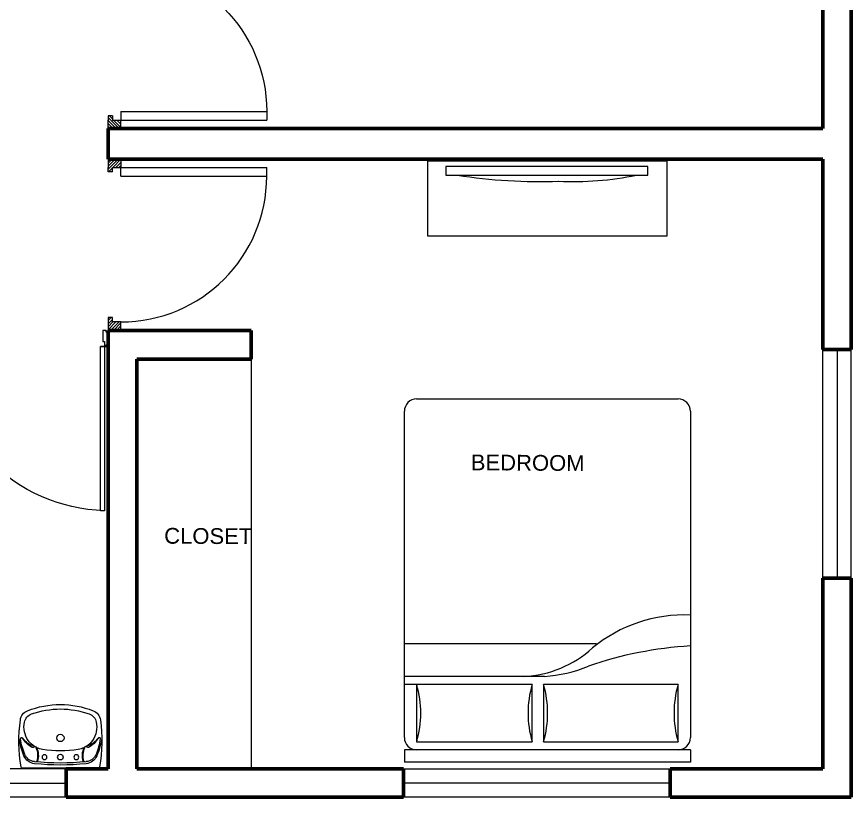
# Model space of a CAD drawing. Header units: millimetres. Extents: x 2027 to 2311, y 2171 to 2421.
# Drawn here: x 2214 to 2311.1, y 2171.1 to 2261.9 of the extents above; entities that cross this region are included whole.
import ezdxf

# ---------------------------------------------------------------- set-up
doc = ezdxf.new("R2010")
doc.units = ezdxf.units.MM
for name, color, linetype, lineweight in [('0inne_gulv', 255, 'Continuous', 13), ('A-WALL', 6, 'Continuous', 60), ('inne_gulv', 255, 'Continuous', 15), ('MOBILIARIO', 4, 'Continuous', 13), ('PUERYVENTA', 34, 'Continuous', 5), ('TEXTURA', 7, 'Continuous', 9)]:
    doc.layers.add(name, color=color, linetype=linetype, lineweight=lineweight)
doc.styles.get("Standard").update_dxf_attribs({"font": 'arial.ttf'})

# ---------------------------------------------------------------- blocks, each defined once
blk = doc.blocks.new('PUERTA')
at = {"layer": 'TEXTURA', "ltscale": 0.3}
h = blk.add_hatch(dxfattribs=at)
h.set_pattern_fill('ANSI31', color=256, scale=0.1, style=0)
h.set_pattern_definition([(315, (-170.025657, 504.958743), (-0.00883883476, -0.00883883476), [])])
h.paths.add_polyline_path([(0, 0), (0.05, 0), (0.075, 0), (0.075, 0.025), (0.05, 0.025), (0.05, 0.075), (0, 0.075)])
h.paths.add_polyline_path([(0.925, 0), (1, 0), (1, 0.075), (0.95, 0.075), (0.95, 0.025), (0.925, 0.025)])
for p, q in [((0.05, 0.075), (0.05, 0.925)), ((0.1, 0.925), (0.05, 0.925)), ((0.1, 0.075), (0.1, 0.925)), ((0, 0.075), (0.05, 0.075)), ((0.1, 0.075), (0.05, 0.075)), ((1, 0.075), (0.95, 0.075)), ((0, 0), (0.05, 0))]:
    blk.add_line(p, q)
at = {"ltscale": 0.3}
for p, q in [((0.05, 0.025), (0.05, 0.125)), ((0, 0.075), (0, 0)), ((0.95, 0.075), (0.95, 0.025)), ((1, 0.075), (1, 0)), ((0.075, 0.025), (0.05, 0.025)), ((0.075, 0), (0.05, 0)), ((0.075, 0.025), (0.075, 0)), ((0.95, 0.025), (0.925, 0.025)), ((0.925, 0.025), (0.925, 0)), ((0.925, 0), (1, 0))]:
    blk.add_line(p, q, dxfattribs=at)
at = {"layer": 'TEXTURA'}
blk.add_arc((0.1, 0.075), 0.85, 0, 90, dxfattribs=at)
blk = doc.blocks.new('gazebo multifuncional plantas_dwg_2SALAVI2-127588-Level 1')
at = {"lineweight": 9}
blk.add_line((0.2366, 0), (-0.2366, 0), dxfattribs=at)
for centre in [(-0.1, -0.07), (0.1, -0.07)]:
    blk.add_circle(centre, 0.0152, dxfattribs=at)
for centre, radius, start, end in [((-0.2366, -0.01), 0.01, 90, 170.5426), ((0.2366, -0.01), 0.01, 9.4574, 90), ((0.7385, -0.1724), 0.9985, 170.5426, 187.5672), ((-0.1532, -0.1102), 0.0819, 95.92, 156.9277), ((-0.1549, -0.1153), 0.0743, 96.0045, 157.8311), ((0, -1.5876), 1.5548, 83.9955, 96.0045), ((0, -1.5876), 1.5672, 84.08, 95.92), ((-0.2649, -0.0792), 0.1222, 335.7834, 16.7528), ((-0.1527, -0.0454), 0.005, 16.7528, 95.6527), ((-0.2649, -0.0792), 0.1267, 335.8014, 16.3376), ((-0.1481, -0.0449), 0.005, 16.3376, 95.4846), ((0.2649, -0.0792), 0.1267, 163.6624, 204.1986), ((0.2649, -0.0792), 0.1222, 163.2472, 204.2166), ((0.1481, -0.0449), 0.005, 84.5154, 163.6624), ((0.1527, -0.0454), 0.005, 84.3473, 163.2472), ((0.1532, -0.1102), 0.0819, 23.0723, 84.08), ((0.1549, -0.1153), 0.0743, 22.1689, 83.9955), ((-0.7385, -0.1724), 0.9985, 352.4328, 9.4574), ((0.1574, -0.2425), 0.4195, 156.9277, 171.6269), ((0.1573, -0.2425), 0.4114, 157.8311, 172.0169), ((0, -0.07), 0.0175, 90, 270), ((0, -0.07), 0.0175, 270, 90), ((-0.1573, -0.2425), 0.4114, 7.9831, 22.1689), ((-0.1574, -0.2425), 0.4195, 8.3731, 23.0723), ((-0.105, -0.2639), 0.1515, 118.5852, 150.7015), ((-0.1329, -0.2594), 0.1254, 102.8055, 145.9006), ((-0.0922, -0.2499), 0.1333, 121.788, 145.6818), ((-0.1736, -0.1379), 0.00802, 36.8339, 118.5852), ((-0.1589, -0.1268), 0.0104, 216.8339, 335.8014), ((-0.1523, -0.1298), 0.00124, 155.7834, 0), ((-0.0922, -0.2499), 0.1333, 98.6798, 115.0039), ((0, -0.8536), 0.7439, 81.3202, 98.6798), ((0.0922, -0.2499), 0.1333, 64.9961, 81.3202), ((0.1589, -0.1268), 0.0104, 204.1986, 323.1661), ((0.1523, -0.1298), 0.00124, 180, 24.2166), ((0.1329, -0.2594), 0.1254, 34.0994, 77.1945), ((0.0922, -0.2499), 0.1333, 34.3182, 58.212), ((0.1736, -0.1379), 0.00802, 61.4148, 143.1661), ((0.105, -0.2639), 0.1515, 29.2985, 61.4148), ((-0.2432, -0.1863), 0.007, 172.0169, 330.7015), ((-0.0783, -0.2594), 0.1501, 145.6818, 191.3292), ((0, -0.19), 0.023, 90, 270), ((0, -0.19), 0.023, 270, 90), ((0.0783, -0.2594), 0.1501, 348.6708, 34.3182), ((0.2432, -0.1863), 0.007, 209.2985, 7.9831), ((-0.1807, -0.2945), 0.0712, 187.5672, 248.5292), ((-0.1571, -0.2752), 0.0697, 191.3292, 250.3622), ((0.1571, -0.2752), 0.0697, 289.6378, 348.6708), ((0.1807, -0.2945), 0.0712, 291.4708, 352.4328), ((0, 0.1649), 0.5649, 248.5292, 291.4708), ((0, 0.1649), 0.537, 250.3622, 289.6378)]:
    blk.add_arc(centre, radius, start, end, dxfattribs=at)
blk = doc.blocks.new('t.v.')
at = {"layer": 'MOBILIARIO', "extrusion": (-2.64368e-05, -0.000122548, 1)}
for p, q in [((231.1815, 26.5724, -0.0001), (231.1815, 27.6324, 0.0001)), ((231.1815, 27.6324, 0.0001), (231.228, 27.6324, 0.0001)), ((231.228, 27.6324, 0.0001), (231.228, 26.5724, -0.0001)), ((231.228, 26.5724, -0.0001), (231.1815, 26.5724, -0.0001))]:
    blk.add_line(p, q, dxfattribs=at)
at = {"layer": 'MOBILIARIO', "elevation": -0.0001}
blk.add_lwpolyline([(230.8611, 26.4774), (231.2563, 26.4774), (231.2563, 27.7324), (230.8611, 27.7324)], close=True, dxfattribs=at)
at = {"layer": 'MOBILIARIO', "extrusion": (-2.64368e-05, -0.000122548, 1)}
for centre, major_axis, ratio in [((231.7074, 27.3255, 0), (0.0731, 0.9385, 0.0001), 0.592507), ((231.7081, 26.9314, 0), (-0.0731, 1.2233, 0.0001), 0.455102)]:
    blk.add_ellipse(centre, major_axis=major_axis, ratio=ratio, start_param=1.351223, end_param=1.79037, dxfattribs=at)
blk = doc.blocks.new('BED45')
at = {"layer": 'MOBILIARIO'}
for p, q in [((197.5285, 27.0893), (199.0289, 27.0893)), ((197.5285, 27.0251), (197.5285, 27.0893)), ((199.0289, 27.0251), (199.0289, 27.0893)), ((197.5285, 27.0251), (199.0289, 27.0251)), ((198.2987, 26.9823), (197.5927, 26.9823)), ((197.5927, 26.9823), (197.5927, 26.6828)), ((198.2987, 26.6828), (198.2987, 26.9823)), ((198.9648, 26.9823), (198.3587, 26.9823)), ((198.3587, 26.9823), (198.3587, 26.6828)), ((198.9648, 26.6828), (198.9648, 26.9823)), ((197.5285, 25.2474), (197.5285, 26.9609)), ((199.0289, 26.9609), (199.0289, 25.2474)), ((197.5927, 26.6828), (198.2987, 26.6828)), ((198.3587, 26.6828), (199.0289, 26.6828)), ((198.2945, 26.64), (199.0289, 26.64)), ((198.0206, 26.4688), (199.0289, 26.4688)), ((198.9648, 25.1832), (197.5927, 25.1832))]:
    blk.add_line(p, q, dxfattribs=at)
for centre, radius, start, end in [((197.5927, 26.9609), 0.0642, 90, 180), ((198.9648, 26.9609), 0.0642, 0, 90), ((197.0792, 26.8325), 0.5349, 343.7398, 16.2602), ((198.8122, 26.8325), 0.5349, 163.7398, 196.2602), ((197.8452, 26.8325), 0.5349, 343.7398, 16.2602), ((199.4782, 26.8325), 0.5349, 163.7398, 196.2602), ((198.4338, 26.0561), 0.5848, 93.1663, 132.0658), ((198.353, 25.8613), 0.7809, 94.2918, 111.7676), ((197.4126, 28.4497), 1.9736, 273.3665, 289.2534), ((197.5606, 27.0732), 0.7561, 267.5673, 309.5461), ((197.5927, 25.2474), 0.0642, 180, 270), ((198.9648, 25.2474), 0.0642, 270, 0)]:
    blk.add_arc(centre, radius, start, end, dxfattribs=at)
blk = doc.blocks.new('*U20')
blk.add_lwpolyline([(33.6, 1740.1, -0.396717), (1582.4, 192)], format="xyb")
for points in [[(72, 192), (33.6, 192), (33.6, 1740.1), (72, 1740.1)], [(33.6, 192), (16.8, 192), (16.8, 192), (16.8, 192), (16.8, 192), (16.8, 177), (0, 177), (0, 190.9), (0, 40.9), (0, 55.9), (16.8, 55.9), (16.8, 40.9), (33.6, 40.9), (33.6, 40.9), (50, 40.9), (50, 144), (33.6, 144)], [(1616, 177), (1616, 192), (1616, 192), (1616, 40.9), (1616, 55.9), (1599.2, 55.9), (1599.2, 40.9), (1582.4, 40.9), (1582.4, 40.9), (1566, 40.9), (1566, 144), (1582.4, 144), (1582.4, 192), (1599.2, 192), (1599.2, 177)]]:
    blk.add_lwpolyline(points, close=True)
blk.add_lwpolyline([(33.6, 192), (72, 192)])

msp = doc.modelspace()

# ---------------------------------------------------------------- linework, layer by layer
at = {"layer": 'A-WALL'}
for p, q in [((2307.821, 2264.426), (2307.821, 2248.905)), ((2311.147, 2243.584), (2311.147, 2264.426)), ((2307.821, 2248.905), (2224.677, 2248.905)), ((2224.677, 2245.363), (2224.677, 2248.905)), ((2311.147, 2248.905), (2311.147, 2223.186)), ((2302.057, 2245.358), (2224.677, 2245.358)), ((2307.821, 2245.358), (2302.057, 2245.358)), ((2307.821, 2223.186), (2307.821, 2245.358)), ((2224.677, 2225.413), (2224.677, 2174.408)), ((2224.677, 2225.413), (2228.003, 2225.413)), ((2228.003, 2225.413), (2241.306, 2225.413)), ((2241.306, 2225.413), (2241.306, 2222.087)), ((2307.821, 2223.186), (2311.147, 2223.186)), ((2228.003, 2222.087), (2228.003, 2174.408)), ((2228.003, 2219.86), (2228.003, 2222.087)), ((2241.306, 2222.087), (2228.003, 2222.087)), ((2307.821, 2174.408), (2307.821, 2196.58)), ((2307.821, 2196.58), (2311.147, 2196.58)), ((2311.147, 2196.58), (2311.147, 2172.191)), ((2219.799, 2174.408), (2219.799, 2171.082)), ((2219.799, 2174.408), (2224.677, 2174.408)), ((2228.003, 2174.408), (2259.043, 2174.408)), ((2259.043, 2174.408), (2259.043, 2171.082)), ((2290.084, 2174.408), (2304.939, 2174.408)), ((2290.084, 2174.408), (2290.084, 2171.082)), ((2304.939, 2174.408), (2307.821, 2174.408)), ((2311.147, 2174.408), (2311.147, 2171.082)), ((2219.799, 2171.082), (2224.234, 2171.082)), ((2259.043, 2171.082), (2224.234, 2171.082)), ((2304.939, 2171.082), (2290.084, 2171.082)), ((2311.147, 2171.082), (2304.939, 2171.082))]:
    msp.add_line(p, q, dxfattribs=at)
at = {"layer": 'inne_gulv'}
for p, q in [((2307.821, 2196.58), (2307.821, 2223.186)), ((2309.484, 2223.186), (2309.484, 2196.58)), ((2311.147, 2196.58), (2311.147, 2223.186)), ((2241.306, 2222.087), (2241.306, 2174.408)), ((2219.799, 2174.408), (2202.062, 2174.408)), ((2202.062, 2172.745), (2219.799, 2172.745)), ((2290.084, 2172.745), (2259.043, 2172.745)), ((2219.799, 2171.082), (2202.062, 2171.082))]:
    msp.add_line(p, q, dxfattribs=at)
msp.add_lwpolyline([(2259.043, 2174.408), (2290.084, 2174.408), (2290.084, 2171.082), (2259.043, 2171.082)], close=True, dxfattribs=at)

# ---------------------------------------------------------------- block references
at = {"layer": '0inne_gulv', "xscale": 0.01234813854997704, "yscale": 0.01234813854997704, "zscale": 0.01234813854997704, "rotation": 180}
msp.add_blockref('*U20', (2224.677, 2225.918), dxfattribs=at)
at = {"layer": 'inne_gulv', "xscale": 22.17179802280316, "yscale": 22.17179802280316, "zscale": 22.17179802280316, "rotation": 180}
msp.add_blockref('BED45', (6671.982, 2775.801), dxfattribs=at)
at = {"layer": 'MOBILIARIO'}
for name, p, xscale, yscale, zscale, rotation in [('t.v.', (1674.822, -2882.23, 0.002), -22.17179802280316, 22.17179802280316, 22.17179802280316, 270), ('gazebo multifuncional plantas_dwg_2SALAVI2-127588-Level 1', (2219.124, 2174.464, 0), -18.53600168279833, 18.53600168279833, 18.53600168279725, 180)]:
    msp.add_blockref(name, p, dxfattribs=dict(at, xscale=xscale, yscale=yscale, zscale=zscale, rotation=rotation))
at = {"layer": 'PUERYVENTA', "ltscale": 0.3, "yscale": 19.94983707578459, "zscale": 19.94983707578459, "rotation": 270}
for p, xscale in [((2224.677, 2248.905), -19.94983707578459), ((2224.677, 2245.363), 19.94983707578459)]:
    msp.add_blockref('PUERTA', p, dxfattribs=dict(at, xscale=xscale))

# ---------------------------------------------------------------- texts
at = {"layer": 'inne_gulv', "char_height": 1.834, "width": 19.80413, "attachment_point": 1, "rotation": 359.64613}
for s, insert in [('BEDROOM', (2266.881, 2210.975)), ('CLOSET', (2231.208, 2202.438))]:
    msp.add_mtext(s, dxfattribs=dict(at, insert=insert))

doc.saveas('drawing.dxf')
